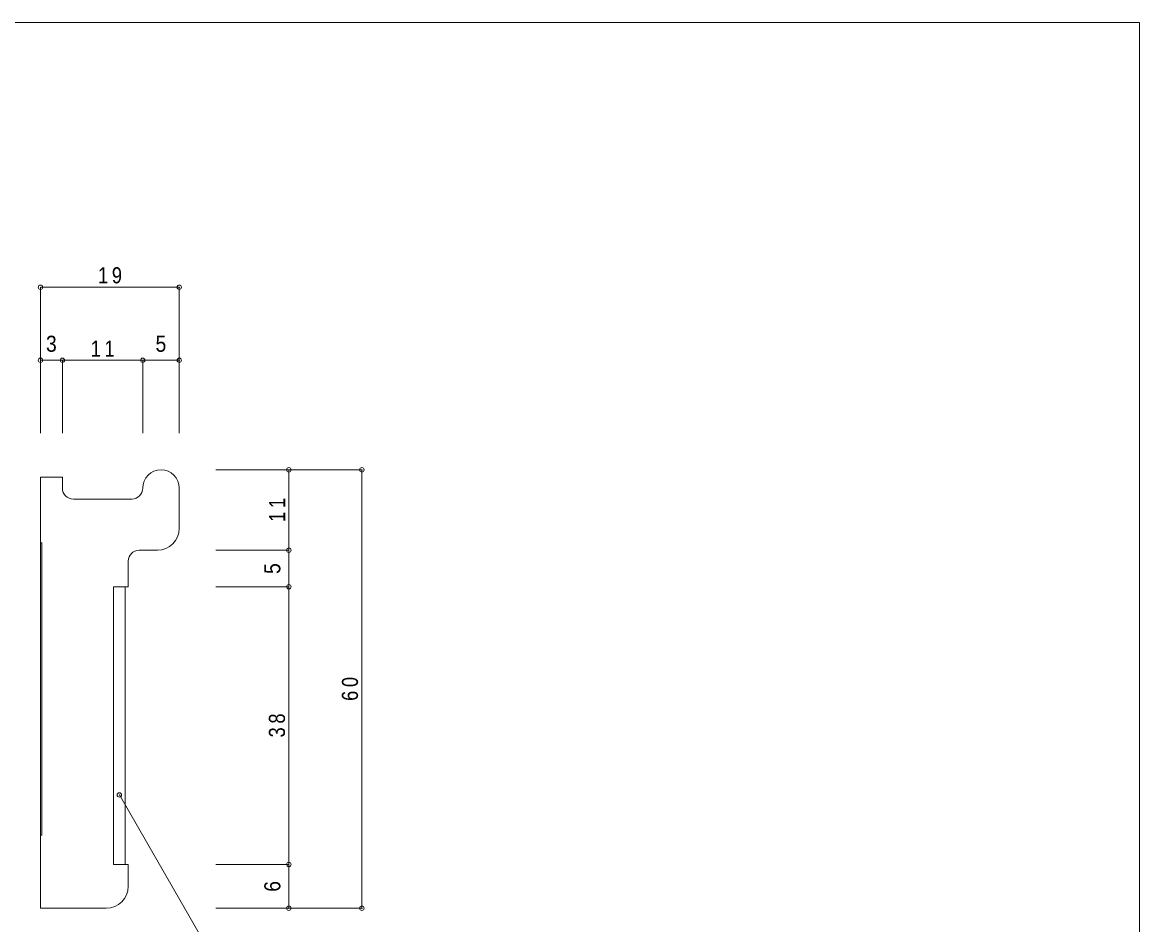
# Model space of a CAD drawing. Units: millimetres on the paper. Extents: x -141 to 141, y -98 to 98.
# Drawn here: x -12 to 141, y -26 to 97.5 of the extents above; entities that cross this region are included whole.
import ezdxf
from ezdxf.enums import TextEntityAlignment as Align

# ---------------------------------------------------------------- set-up
doc = ezdxf.new("R2010")
doc.units = ezdxf.units.MM
doc.header["$PDMODE"] = 32
doc.header["$PDSIZE"] = 0.6
for name, color, linetype, lineweight in [('0-0_ＫＢ製品', 2, 'Continuous', 9), ('0-3_寸法', 4, 'Continuous', 9), ('0-4_引出線字', 4, 'Continuous', 9), ('0-8_他製品', 7, 'Continuous', 9), ('F-0_図面枠', 5, 'Continuous', 9)]:
    doc.layers.add(name, color=color, linetype=linetype, lineweight=lineweight)
doc.styles.add('HGｺﾞｼｯｸM', font='')
doc.styles.get('HGｺﾞｼｯｸM').set_extended_font_data('HGｺﾞｼｯｸM')

msp = doc.modelspace()

# ---------------------------------------------------------------- linework, layer by layer
at = {"layer": '0-0_ＫＢ製品'}
for p, q in [((-9.5, -23.75), (-9.5, 35.25)), ((-9.5, 35.25), (-6.5, 35.25)), ((-6.5, 33.75), (-6.5, 35.25)), ((9.5, 33.75), (9.5, 28.25)), ((-5, 32.25), (3, 32.25)), ((4, 25.25), (6.5, 25.25)), ((2.5, 23.75), (2.5, 20.25)), ((0.5, 20.25), (0.5, -17.75)), ((2.5, 20.25), (0.5, 20.25)), ((0.5, -17.75), (2.5, -17.75)), ((2.5, -20.75), (2.5, -17.75)), ((-0.5, -23.75), (-9.5, -23.75))]:
    msp.add_line(p, q, dxfattribs=at)
at = {"layer": '0-0_ＫＢ製品', "color": 7}
msp.add_line((2.091, 20.25), (2.091, -17.75), dxfattribs=at)
at = {"layer": '0-0_ＫＢ製品'}
for centre, radius, start, end in [((7, 33.75), 2.5, 0.00009, 179.99985), ((-5, 33.75), 1.5, 180, 270), ((3, 33.75), 1.5, 270, 359.99985), ((6.5, 28.25), 3, 269.99992, 359.99974), ((4, 23.75), 1.5, 90, 180), ((-0.5, -20.75), 3, 270, 0)]:
    msp.add_arc(centre, radius, start, end, dxfattribs=at)
at = {"layer": '0-3_寸法'}
for p, q in [((-9.5, 61.25), (9.5, 61.25)), ((-9.5, 61.25), (-9.5, 51.25)), ((9.5, 61.25), (9.5, 51.25)), ((-9.5, 51.25), (-6.5, 51.25)), ((-9.5, 51.25), (-9.5, 41.25)), ((-6.5, 51.25), (-6.5, 41.25)), ((-6.5, 51.25), (4.5, 51.25)), ((4.5, 51.25), (4.5, 41.25)), ((4.5, 51.25), (9.5, 51.25)), ((9.5, 51.25), (9.5, 41.25)), ((24.5, 36.25), (14.5, 36.25)), ((24.5, 36.25), (24.5, 25.25)), ((34.5, 36.25), (24.5, 36.25)), ((34.5, 36.25), (34.5, -23.75)), ((24.5, 25.25), (14.5, 25.25)), ((24.5, 25.25), (24.5, 20.25)), ((24.5, 20.25), (14.5, 20.25)), ((24.5, 20.25), (24.5, -17.75)), ((24.5, -17.75), (14.5, -17.75)), ((24.5, -17.75), (24.5, -23.75)), ((24.5, -23.75), (14.5, -23.75)), ((34.5, -23.75), (24.5, -23.75))]:
    msp.add_line(p, q, dxfattribs=at)
for p in [(-9.5, 61.25), (9.5, 61.25), (-9.5, 51.25), (-6.5, 51.25), (4.5, 51.25), (9.5, 51.25), (24.5, 36.25), (34.5, 36.25), (24.5, 25.25), (24.5, 20.25), (24.5, -17.75), (24.5, -23.75), (34.5, -23.75)]:
    msp.add_point(p, dxfattribs=at)
at = {"layer": '0-4_引出線字'}
msp.add_line((1.295, -8.25), (18.905, -38.75), dxfattribs=at)
msp.add_point((1.295, -8.25), dxfattribs=at)
at = {"layer": '0-8_他製品'}
for p, q in [((-9.5, 26.25), (-9.3, 26.25)), ((-9.3, -13.75), (-9.3, 26.25)), ((-9.5, -13.75), (-9.3, -13.75))]:
    msp.add_line(p, q, dxfattribs=at)
at = {"layer": 'F-0_図面枠'}
for p, q in [((-141, 97.5), (141, 97.5)), ((141, 97.5), (141, -97.5))]:
    msp.add_line(p, q, dxfattribs=at)

# ---------------------------------------------------------------- texts
at = {"layer": '0-3_寸法', "color": 7, "style": 'HGｺﾞｼｯｸM', "width": 0.9}
for s, p in [('3', (-8.75, 51.75)), ('5', (6.25, 51.75))]:
    msp.add_text(s, height=2.199, dxfattribs=at).set_placement(p, align=Align.BOTTOM_LEFT)
for s, p in [('5', (24, 22)), ('6', (24, -21.5))]:
    msp.add_text(s, height=2.199, rotation=90, dxfattribs=at).set_placement(p, align=Align.BOTTOM_LEFT)
at = {"layer": '0-3_寸法', "color": 7, "char_height": 2.199, "attachment_point": 7, "style": 'HGｺﾞｼｯｸM'}
for s, insert in [('\\T1.36;\\W0.85;19', (-1.625, 61.75)), ('\\T1.36;\\W0.85;11', (-2.625, 51.75))]:
    msp.add_mtext(s, dxfattribs=dict(at, insert=insert))
at = {"layer": '0-3_寸法', "color": 7, "char_height": 2.199, "attachment_point": 7, "rotation": 90, "style": 'HGｺﾞｼｯｸM'}
for s, insert in [('\\T1.36;\\W0.85;11', (24, 29.125)), ('\\T1.36;\\W0.85;60', (34, 4.625)), ('\\T1.36;\\W0.85;38', (24, -0.375))]:
    msp.add_mtext(s, dxfattribs=dict(at, insert=insert))

doc.saveas('drawing.dxf')
